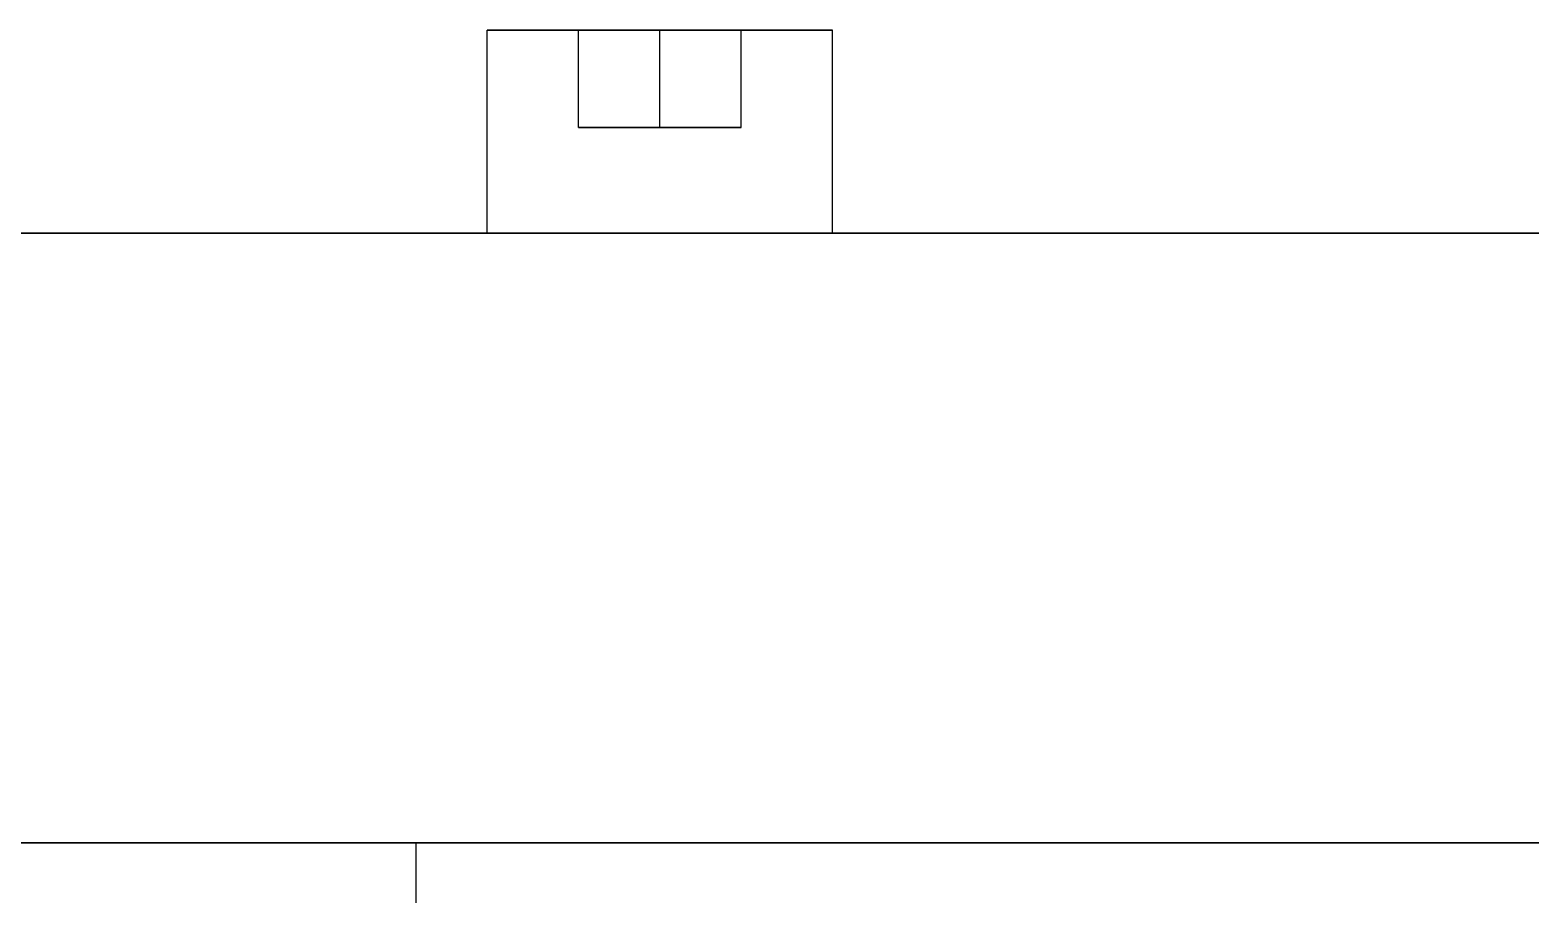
# Model space of a CAD drawing. Header units: millimetres. Extents: x -201 to 3037, y -406 to 3230.
# Drawn here: x 2518.5 to 2555.41, y 1380.72 to 1402 of the extents above; entities that cross this region are included whole.
import ezdxf

# ---------------------------------------------------------------- set-up
doc = ezdxf.new("R2010")
doc.units = ezdxf.units.MM
doc.layers.add('HIDDEN', color=8, linetype='Continuous')
doc.layers.add('VISIBLE', color=7, linetype='Continuous')

msp = doc.modelspace()

# ---------------------------------------------------------------- linework, layer by layer
at = {"layer": 'HIDDEN'}
for points in [[(2538.25, 1402), (2538.143, 1402), (2537.829, 1402), (2537.323, 1402), (2536.65, 1402), (2535.844, 1402), (2534.946, 1402), (2534, 1402), (2533.054, 1402), (2532.156, 1402), (2531.35, 1402), (2530.677, 1402), (2530.171, 1402), (2529.857, 1402), (2529.75, 1402)], [(2529.75, 1402), (2529.777, 1402), (2529.857, 1402), (2529.988, 1402), (2530.171, 1402), (2530.401, 1402), (2530.677, 1402), (2530.995, 1402), (2531.35, 1402), (2531.739, 1402), (2532.156, 1402), (2532.596, 1402), (2533.054, 1402), (2533.524, 1402), (2534, 1402)], [(2538.25, 1402), (2538.143, 1402), (2537.829, 1402), (2537.323, 1402), (2536.65, 1402), (2535.844, 1402), (2534.946, 1402), (2534, 1402), (2533.054, 1402), (2532.156, 1402), (2531.35, 1402), (2530.677, 1402), (2530.171, 1402), (2529.857, 1402), (2529.75, 1402)], [(2529.75, 1402), (2529.777, 1402), (2529.857, 1402), (2529.988, 1402), (2530.171, 1402), (2530.401, 1402), (2530.677, 1402), (2530.995, 1402), (2531.35, 1402), (2531.739, 1402), (2532.156, 1402), (2532.596, 1402), (2533.054, 1402), (2533.524, 1402), (2534, 1402)], [(2538.25, 1402), (2538.143, 1402), (2537.829, 1402), (2537.323, 1402), (2536.65, 1402), (2535.844, 1402), (2534.946, 1402), (2534, 1402), (2533.054, 1402), (2532.156, 1402), (2531.35, 1402), (2530.677, 1402), (2530.171, 1402), (2529.857, 1402), (2529.75, 1402)], [(2529.75, 1402), (2529.777, 1402), (2529.857, 1402), (2529.988, 1402), (2530.171, 1402), (2530.401, 1402), (2530.677, 1402), (2530.995, 1402), (2531.35, 1402), (2531.739, 1402), (2532.156, 1402), (2532.596, 1402), (2533.054, 1402), (2533.524, 1402), (2534, 1402)], [(2538.25, 1402), (2538.143, 1402), (2537.829, 1402), (2537.323, 1402), (2536.65, 1402), (2535.844, 1402), (2534.946, 1402), (2534, 1402), (2533.054, 1402), (2532.156, 1402), (2531.35, 1402), (2530.677, 1402), (2530.171, 1402), (2529.857, 1402), (2529.75, 1402)], [(2532, 1402), (2534, 1402)], [(2534, 1402), (2532, 1402)], [(2532, 1399.6), (2532, 1402)], [(2532, 1399.6), (2532, 1402)], [(2532, 1402), (2534, 1402)], [(2534, 1402), (2532, 1402)], [(2532, 1399.6), (2532, 1402)], [(2532, 1399.6), (2532, 1402)], [(2532, 1402), (2534, 1402)], [(2534, 1402), (2532, 1402)], [(2532, 1399.6), (2532, 1402)], [(2532, 1399.6), (2532, 1402)], [(2532, 1402), (2534, 1402)], [(2534, 1402), (2532, 1402)], [(2532, 1399.6), (2532, 1402)], [(2532, 1399.6), (2532, 1402)], [(2534, 1402), (2534.476, 1402), (2534.946, 1402), (2535.404, 1402), (2535.844, 1402), (2536.261, 1402), (2536.65, 1402), (2537.005, 1402), (2537.323, 1402), (2537.599, 1402), (2537.829, 1402), (2538.012, 1402), (2538.143, 1402), (2538.223, 1402), (2538.25, 1402)], [(2534, 1402), (2536, 1402)], [(2536, 1402), (2534, 1402)], [(2534, 1399.6), (2534, 1402)], [(2534, 1399.6), (2534, 1402)], [(2534, 1402), (2534.476, 1402), (2534.946, 1402), (2535.404, 1402), (2535.844, 1402), (2536.261, 1402), (2536.65, 1402), (2537.005, 1402), (2537.323, 1402), (2537.599, 1402), (2537.829, 1402), (2538.012, 1402), (2538.143, 1402), (2538.223, 1402), (2538.25, 1402)], [(2534, 1402), (2536, 1402)], [(2536, 1402), (2534, 1402)], [(2534, 1399.6), (2534, 1402)], [(2534, 1399.6), (2534, 1402)], [(2534, 1402), (2534.476, 1402), (2534.946, 1402), (2535.404, 1402), (2535.844, 1402), (2536.261, 1402), (2536.65, 1402), (2537.005, 1402), (2537.323, 1402), (2537.599, 1402), (2537.829, 1402), (2538.012, 1402), (2538.143, 1402), (2538.223, 1402), (2538.25, 1402)], [(2534, 1402), (2536, 1402)], [(2536, 1402), (2534, 1402)], [(2534, 1399.6), (2534, 1402)], [(2534, 1399.6), (2534, 1402)], [(2534, 1402), (2536, 1402)], [(2536, 1402), (2534, 1402)], [(2534, 1399.6), (2534, 1402)], [(2534, 1399.6), (2534, 1402)], [(2536, 1399.6), (2536, 1402)], [(2536, 1399.6), (2536, 1402)], [(2536, 1399.6), (2536, 1402)], [(2536, 1399.6), (2536, 1402)], [(2536, 1399.6), (2536, 1402)], [(2536, 1399.6), (2536, 1402)], [(2536, 1399.6), (2536, 1402)], [(2536, 1399.6), (2536, 1402)], [(2534, 1399.6), (2532, 1399.6)], [(2532, 1399.6), (2534, 1399.6)], [(2534, 1399.6), (2532, 1399.6)], [(2532, 1399.6), (2534, 1399.6)], [(2534, 1399.6), (2532, 1399.6)], [(2532, 1399.6), (2534, 1399.6)], [(2534, 1399.6), (2532, 1399.6)], [(2532, 1399.6), (2534, 1399.6)], [(2536, 1399.6), (2534, 1399.6)], [(2534, 1399.6), (2536, 1399.6)], [(2536, 1399.6), (2534, 1399.6)], [(2534, 1399.6), (2536, 1399.6)], [(2536, 1399.6), (2534, 1399.6)], [(2534, 1399.6), (2536, 1399.6)], [(2536, 1399.6), (2534, 1399.6)], [(2534, 1399.6), (2536, 1399.6)], [(2575, 1397), (2210, 1397)], [(2538.25, 1397), (2538.143, 1397), (2537.829, 1397), (2537.323, 1397), (2536.65, 1397), (2535.844, 1397), (2534.946, 1397), (2534, 1397), (2533.054, 1397), (2532.156, 1397), (2531.35, 1397), (2530.677, 1397), (2530.171, 1397), (2529.857, 1397), (2529.75, 1397)], [(2529.75, 1397), (2529.777, 1397), (2529.857, 1397), (2529.988, 1397), (2530.171, 1397), (2530.401, 1397), (2530.677, 1397), (2530.995, 1397), (2531.35, 1397), (2531.739, 1397), (2532.156, 1397), (2532.596, 1397), (2533.054, 1397), (2533.524, 1397), (2534, 1397)], [(2538.25, 1397), (2538.143, 1397), (2537.829, 1397), (2537.323, 1397), (2536.65, 1397), (2535.844, 1397), (2534.946, 1397), (2534, 1397), (2533.054, 1397), (2532.156, 1397), (2531.35, 1397), (2530.677, 1397), (2530.171, 1397), (2529.857, 1397), (2529.75, 1397)], [(2529.75, 1397), (2529.777, 1397), (2529.857, 1397), (2529.988, 1397), (2530.171, 1397), (2530.401, 1397), (2530.677, 1397), (2530.995, 1397), (2531.35, 1397), (2531.739, 1397), (2532.156, 1397), (2532.596, 1397), (2533.054, 1397), (2533.524, 1397), (2534, 1397)], [(2538.25, 1397), (2538.143, 1397), (2537.829, 1397), (2537.323, 1397), (2536.65, 1397), (2535.844, 1397), (2534.946, 1397), (2534, 1397), (2533.054, 1397), (2532.156, 1397), (2531.35, 1397), (2530.677, 1397), (2530.171, 1397), (2529.857, 1397), (2529.75, 1397)], [(2529.75, 1397), (2529.777, 1397), (2529.857, 1397), (2529.988, 1397), (2530.171, 1397), (2530.401, 1397), (2530.677, 1397), (2530.995, 1397), (2531.35, 1397), (2531.739, 1397), (2532.156, 1397), (2532.596, 1397), (2533.054, 1397), (2533.524, 1397), (2534, 1397)], [(2538.25, 1397), (2538.143, 1397), (2537.829, 1397), (2537.323, 1397), (2536.65, 1397), (2535.844, 1397), (2534.946, 1397), (2534, 1397), (2533.054, 1397), (2532.156, 1397), (2531.35, 1397), (2530.677, 1397), (2530.171, 1397), (2529.857, 1397), (2529.75, 1397)], [(2529.75, 1397), (2529.777, 1397), (2529.857, 1397), (2529.988, 1397), (2530.171, 1397), (2530.401, 1397), (2530.677, 1397), (2530.995, 1397), (2531.35, 1397), (2531.739, 1397), (2532.156, 1397), (2532.596, 1397), (2533.054, 1397), (2533.524, 1397), (2534, 1397)], [(2536.75, 1397), (2536.681, 1397), (2536.478, 1397), (2536.15, 1397), (2535.715, 1397), (2535.193, 1397), (2534.612, 1397), (2534, 1397), (2533.388, 1397), (2532.807, 1397), (2532.285, 1397), (2531.85, 1397), (2531.522, 1397), (2531.319, 1397), (2531.25, 1397)], [(2531.25, 1397), (2531.267, 1397), (2531.319, 1397), (2531.404, 1397), (2531.522, 1397), (2531.672, 1397), (2531.85, 1397), (2532.055, 1397), (2532.285, 1397), (2532.537, 1397), (2532.807, 1397), (2533.092, 1397), (2533.388, 1397), (2533.692, 1397), (2534, 1397)], [(2536.75, 1397), (2536.681, 1397), (2536.478, 1397), (2536.15, 1397), (2535.715, 1397), (2535.193, 1397), (2534.612, 1397), (2534, 1397), (2533.388, 1397), (2532.807, 1397), (2532.285, 1397), (2531.85, 1397), (2531.522, 1397), (2531.319, 1397), (2531.25, 1397)], [(2531.25, 1397), (2531.267, 1397), (2531.319, 1397), (2531.404, 1397), (2531.522, 1397), (2531.672, 1397), (2531.85, 1397), (2532.055, 1397), (2532.285, 1397), (2532.537, 1397), (2532.807, 1397), (2533.092, 1397), (2533.388, 1397), (2533.692, 1397), (2534, 1397)], [(2536.75, 1397), (2536.681, 1397), (2536.478, 1397), (2536.15, 1397), (2535.715, 1397), (2535.193, 1397), (2534.612, 1397), (2534, 1397), (2533.388, 1397), (2532.807, 1397), (2532.285, 1397), (2531.85, 1397), (2531.522, 1397), (2531.319, 1397), (2531.25, 1397)], [(2531.25, 1397), (2531.267, 1397), (2531.319, 1397), (2531.404, 1397), (2531.522, 1397), (2531.672, 1397), (2531.85, 1397), (2532.055, 1397), (2532.285, 1397), (2532.537, 1397), (2532.807, 1397), (2533.092, 1397), (2533.388, 1397), (2533.692, 1397), (2534, 1397)], [(2536.75, 1397), (2536.681, 1397), (2536.478, 1397), (2536.15, 1397), (2535.715, 1397), (2535.193, 1397), (2534.612, 1397), (2534, 1397), (2533.388, 1397), (2532.807, 1397), (2532.285, 1397), (2531.85, 1397), (2531.522, 1397), (2531.319, 1397), (2531.25, 1397)], [(2531.25, 1397), (2531.267, 1397), (2531.319, 1397), (2531.404, 1397), (2531.522, 1397), (2531.672, 1397), (2531.85, 1397), (2532.055, 1397), (2532.285, 1397), (2532.537, 1397), (2532.807, 1397), (2533.092, 1397), (2533.388, 1397), (2533.692, 1397), (2534, 1397)], [(2534, 1397), (2534.476, 1397), (2534.946, 1397), (2535.404, 1397), (2535.844, 1397), (2536.261, 1397), (2536.65, 1397), (2537.005, 1397), (2537.323, 1397), (2537.599, 1397), (2537.829, 1397), (2538.012, 1397), (2538.143, 1397), (2538.223, 1397), (2538.25, 1397)], [(2534, 1397), (2534.476, 1397), (2534.946, 1397), (2535.404, 1397), (2535.844, 1397), (2536.261, 1397), (2536.65, 1397), (2537.005, 1397), (2537.323, 1397), (2537.599, 1397), (2537.829, 1397), (2538.012, 1397), (2538.143, 1397), (2538.223, 1397), (2538.25, 1397)], [(2534, 1397), (2534.476, 1397), (2534.946, 1397), (2535.404, 1397), (2535.844, 1397), (2536.261, 1397), (2536.65, 1397), (2537.005, 1397), (2537.323, 1397), (2537.599, 1397), (2537.829, 1397), (2538.012, 1397), (2538.143, 1397), (2538.223, 1397), (2538.25, 1397)], [(2534, 1397), (2534.476, 1397), (2534.946, 1397), (2535.404, 1397), (2535.844, 1397), (2536.261, 1397), (2536.65, 1397), (2537.005, 1397), (2537.323, 1397), (2537.599, 1397), (2537.829, 1397), (2538.012, 1397), (2538.143, 1397), (2538.223, 1397), (2538.25, 1397)], [(2534, 1397), (2534.308, 1397), (2534.612, 1397), (2534.908, 1397), (2535.193, 1397), (2535.463, 1397), (2535.715, 1397), (2535.945, 1397), (2536.15, 1397), (2536.328, 1397), (2536.478, 1397), (2536.596, 1397), (2536.681, 1397), (2536.733, 1397), (2536.75, 1397)], [(2534, 1397), (2534.308, 1397), (2534.612, 1397), (2534.908, 1397), (2535.193, 1397), (2535.463, 1397), (2535.715, 1397), (2535.945, 1397), (2536.15, 1397), (2536.328, 1397), (2536.478, 1397), (2536.596, 1397), (2536.681, 1397), (2536.733, 1397), (2536.75, 1397)], [(2534, 1397), (2534.308, 1397), (2534.612, 1397), (2534.908, 1397), (2535.193, 1397), (2535.463, 1397), (2535.715, 1397), (2535.945, 1397), (2536.15, 1397), (2536.328, 1397), (2536.478, 1397), (2536.596, 1397), (2536.681, 1397), (2536.733, 1397), (2536.75, 1397)], [(2534, 1397), (2534.308, 1397), (2534.612, 1397), (2534.908, 1397), (2535.193, 1397), (2535.463, 1397), (2535.715, 1397), (2535.945, 1397), (2536.15, 1397), (2536.328, 1397), (2536.478, 1397), (2536.596, 1397), (2536.681, 1397), (2536.733, 1397), (2536.75, 1397)], [(2575, 1382), (2210, 1382)], [(2528, 1382), (2572, 1382)], [(2528, 1356.6), (2528, 1382)], [(2528, 1382), (2572, 1382)], [(2528, 1356.6), (2528, 1382)], [(2528, 1382), (2572, 1382)], [(2528, 1356.6), (2528, 1382)], [(2528, 1382), (2572, 1382)], [(2536.75, 1382), (2536.681, 1382), (2536.478, 1382), (2536.15, 1382), (2535.715, 1382), (2535.193, 1382), (2534.612, 1382), (2534, 1382), (2533.388, 1382), (2532.807, 1382), (2532.285, 1382), (2531.85, 1382), (2531.522, 1382), (2531.319, 1382), (2531.25, 1382)], [(2531.25, 1382), (2531.267, 1382), (2531.319, 1382), (2531.404, 1382), (2531.522, 1382), (2531.672, 1382), (2531.85, 1382), (2532.055, 1382), (2532.285, 1382), (2532.537, 1382), (2532.807, 1382), (2533.092, 1382), (2533.388, 1382), (2533.692, 1382), (2534, 1382)], [(2536.75, 1382), (2536.681, 1382), (2536.478, 1382), (2536.15, 1382), (2535.715, 1382), (2535.193, 1382), (2534.612, 1382), (2534, 1382), (2533.388, 1382), (2532.807, 1382), (2532.285, 1382), (2531.85, 1382), (2531.522, 1382), (2531.319, 1382), (2531.25, 1382)], [(2531.25, 1382), (2531.267, 1382), (2531.319, 1382), (2531.404, 1382), (2531.522, 1382), (2531.672, 1382), (2531.85, 1382), (2532.055, 1382), (2532.285, 1382), (2532.537, 1382), (2532.807, 1382), (2533.092, 1382), (2533.388, 1382), (2533.692, 1382), (2534, 1382)], [(2536.75, 1382), (2536.681, 1382), (2536.478, 1382), (2536.15, 1382), (2535.715, 1382), (2535.193, 1382), (2534.612, 1382), (2534, 1382), (2533.388, 1382), (2532.807, 1382), (2532.285, 1382), (2531.85, 1382), (2531.522, 1382), (2531.319, 1382), (2531.25, 1382)], [(2531.25, 1382), (2531.267, 1382), (2531.319, 1382), (2531.404, 1382), (2531.522, 1382), (2531.672, 1382), (2531.85, 1382), (2532.055, 1382), (2532.285, 1382), (2532.537, 1382), (2532.807, 1382), (2533.092, 1382), (2533.388, 1382), (2533.692, 1382), (2534, 1382)], [(2536.75, 1382), (2536.681, 1382), (2536.478, 1382), (2536.15, 1382), (2535.715, 1382), (2535.193, 1382), (2534.612, 1382), (2534, 1382), (2533.388, 1382), (2532.807, 1382), (2532.285, 1382), (2531.85, 1382), (2531.522, 1382), (2531.319, 1382), (2531.25, 1382)], [(2531.25, 1382), (2531.267, 1382), (2531.319, 1382), (2531.404, 1382), (2531.522, 1382), (2531.672, 1382), (2531.85, 1382), (2532.055, 1382), (2532.285, 1382), (2532.537, 1382), (2532.807, 1382), (2533.092, 1382), (2533.388, 1382), (2533.692, 1382), (2534, 1382)], [(2536.125, 1382), (2536.072, 1382), (2535.915, 1382), (2535.661, 1382), (2535.325, 1382), (2534.922, 1382), (2534.473, 1382), (2534, 1382), (2533.527, 1382), (2533.078, 1382), (2532.675, 1382), (2532.339, 1382), (2532.085, 1382), (2531.928, 1382), (2531.875, 1382)], [(2531.875, 1382), (2531.888, 1382), (2531.928, 1382), (2531.994, 1382), (2532.085, 1382), (2532.201, 1382), (2532.339, 1382), (2532.497, 1382), (2532.675, 1382), (2532.869, 1382), (2533.078, 1382), (2533.298, 1382), (2533.527, 1382), (2533.762, 1382), (2534, 1382)], [(2536.125, 1382), (2536.072, 1382), (2535.915, 1382), (2535.661, 1382), (2535.325, 1382), (2534.922, 1382), (2534.473, 1382), (2534, 1382), (2533.527, 1382), (2533.078, 1382), (2532.675, 1382), (2532.339, 1382), (2532.085, 1382), (2531.928, 1382), (2531.875, 1382)], [(2531.875, 1382), (2531.888, 1382), (2531.928, 1382), (2531.994, 1382), (2532.085, 1382), (2532.201, 1382), (2532.339, 1382), (2532.497, 1382), (2532.675, 1382), (2532.869, 1382), (2533.078, 1382), (2533.298, 1382), (2533.527, 1382), (2533.762, 1382), (2534, 1382)], [(2536.125, 1382), (2536.072, 1382), (2535.915, 1382), (2535.661, 1382), (2535.325, 1382), (2534.922, 1382), (2534.473, 1382), (2534, 1382), (2533.527, 1382), (2533.078, 1382), (2532.675, 1382), (2532.339, 1382), (2532.085, 1382), (2531.928, 1382), (2531.875, 1382)], [(2531.875, 1382), (2531.888, 1382), (2531.928, 1382), (2531.994, 1382), (2532.085, 1382), (2532.201, 1382), (2532.339, 1382), (2532.497, 1382), (2532.675, 1382), (2532.869, 1382), (2533.078, 1382), (2533.298, 1382), (2533.527, 1382), (2533.762, 1382), (2534, 1382)], [(2536.125, 1382), (2536.072, 1382), (2535.915, 1382), (2535.661, 1382), (2535.325, 1382), (2534.922, 1382), (2534.473, 1382), (2534, 1382), (2533.527, 1382), (2533.078, 1382), (2532.675, 1382), (2532.339, 1382), (2532.085, 1382), (2531.928, 1382), (2531.875, 1382)], [(2531.875, 1382), (2531.888, 1382), (2531.928, 1382), (2531.994, 1382), (2532.085, 1382), (2532.201, 1382), (2532.339, 1382), (2532.497, 1382), (2532.675, 1382), (2532.869, 1382), (2533.078, 1382), (2533.298, 1382), (2533.527, 1382), (2533.762, 1382), (2534, 1382)], [(2534, 1382), (2534.238, 1382), (2534.473, 1382), (2534.702, 1382), (2534.922, 1382), (2535.131, 1382), (2535.325, 1382), (2535.503, 1382), (2535.661, 1382), (2535.799, 1382), (2535.915, 1382), (2536.006, 1382), (2536.072, 1382), (2536.112, 1382), (2536.125, 1382)], [(2534, 1382), (2534.238, 1382), (2534.473, 1382), (2534.702, 1382), (2534.922, 1382), (2535.131, 1382), (2535.325, 1382), (2535.503, 1382), (2535.661, 1382), (2535.799, 1382), (2535.915, 1382), (2536.006, 1382), (2536.072, 1382), (2536.112, 1382), (2536.125, 1382)], [(2534, 1382), (2534.238, 1382), (2534.473, 1382), (2534.702, 1382), (2534.922, 1382), (2535.131, 1382), (2535.325, 1382), (2535.503, 1382), (2535.661, 1382), (2535.799, 1382), (2535.915, 1382), (2536.006, 1382), (2536.072, 1382), (2536.112, 1382), (2536.125, 1382)], [(2534, 1382), (2534.238, 1382), (2534.473, 1382), (2534.702, 1382), (2534.922, 1382), (2535.131, 1382), (2535.325, 1382), (2535.503, 1382), (2535.661, 1382), (2535.799, 1382), (2535.915, 1382), (2536.006, 1382), (2536.072, 1382), (2536.112, 1382), (2536.125, 1382)], [(2534, 1382), (2534.308, 1382), (2534.612, 1382), (2534.908, 1382), (2535.193, 1382), (2535.463, 1382), (2535.715, 1382), (2535.945, 1382), (2536.15, 1382), (2536.328, 1382), (2536.478, 1382), (2536.596, 1382), (2536.681, 1382), (2536.733, 1382), (2536.75, 1382)], [(2534, 1382), (2534.308, 1382), (2534.612, 1382), (2534.908, 1382), (2535.193, 1382), (2535.463, 1382), (2535.715, 1382), (2535.945, 1382), (2536.15, 1382), (2536.328, 1382), (2536.478, 1382), (2536.596, 1382), (2536.681, 1382), (2536.733, 1382), (2536.75, 1382)], [(2534, 1382), (2534.308, 1382), (2534.612, 1382), (2534.908, 1382), (2535.193, 1382), (2535.463, 1382), (2535.715, 1382), (2535.945, 1382), (2536.15, 1382), (2536.328, 1382), (2536.478, 1382), (2536.596, 1382), (2536.681, 1382), (2536.733, 1382), (2536.75, 1382)], [(2534, 1382), (2534.308, 1382), (2534.612, 1382), (2534.908, 1382), (2535.193, 1382), (2535.463, 1382), (2535.715, 1382), (2535.945, 1382), (2536.15, 1382), (2536.328, 1382), (2536.478, 1382), (2536.596, 1382), (2536.681, 1382), (2536.733, 1382), (2536.75, 1382)]]:
    msp.add_lwpolyline(points, dxfattribs=at)
at = {"layer": 'VISIBLE'}
for points in [[(2529.75, 1402), (2529.777, 1402), (2529.857, 1402), (2529.988, 1402), (2530.171, 1402), (2530.401, 1402), (2530.677, 1402), (2530.995, 1402), (2531.35, 1402), (2531.739, 1402), (2532.156, 1402), (2532.596, 1402), (2533.054, 1402), (2533.524, 1402), (2534, 1402)], [(2529.75, 1397), (2529.75, 1402)], [(2534, 1402), (2534.476, 1402), (2534.946, 1402), (2535.404, 1402), (2535.844, 1402), (2536.261, 1402), (2536.65, 1402), (2537.005, 1402), (2537.323, 1402), (2537.599, 1402), (2537.829, 1402), (2538.012, 1402), (2538.143, 1402), (2538.223, 1402), (2538.25, 1402)], [(2538.25, 1397), (2538.25, 1402)], [(2210, 1397), (2575, 1397)], [(2211, 1382), (2575, 1382)], [(2528, 1356.6), (2528, 1382)]]:
    msp.add_lwpolyline(points, dxfattribs=at)

doc.saveas('drawing.dxf')
